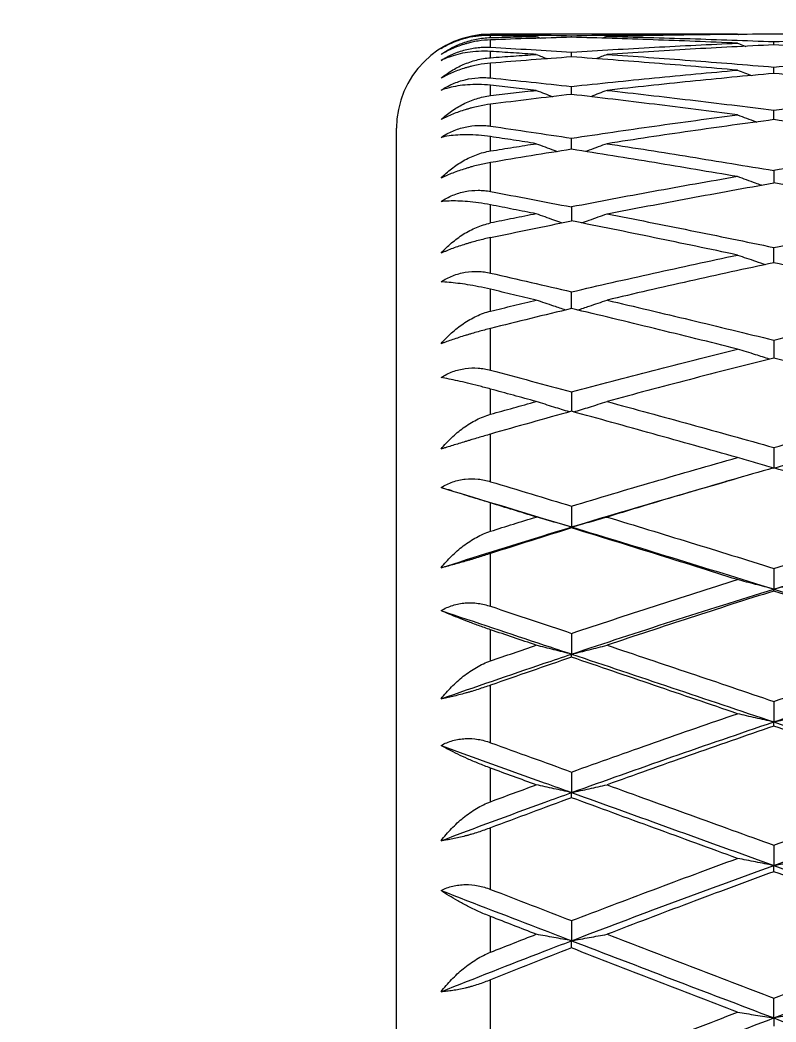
# Model space of a CAD drawing. Extents: x 6453 to 7582, y 0 to 827.
# Drawn here: x 6604.19 to 6612.21, y 669.31 to 679.95 of the extents above; entities that cross this region are included whole.
import ezdxf

# ---------------------------------------------------------------- set-up
doc = ezdxf.new("R2010")
doc.units = 0
doc.header["$LTSCALE"] = 30
doc.header["$MEASUREMENT"] = 0
doc.header["$PDMODE"] = 3
doc.header["$PDSIZE"] = -10
doc.layers.get('0').update_dxf_attribs({"linetype": 'CONTINUOUS'})
doc.layers.get('DEFPOINTS').update_dxf_attribs({"linetype": 'CONTINUOUS'})
doc.layers.add('1', color=7, linetype='CONTINUOUS')
doc.styles.add('Daelim Dimension', font='')
doc.styles.get('Daelim Dimension').set_extended_font_data('나눔고딕')
doc.dimstyles.new('DEFAULT', dxfattribs={"dimscale": 2, "dimtxt": 2, "dimasz": 2, "dimexe": 0, "dimexo": 2, "dimgap": 1, "dimtad": 1, "dimdec": 1, "dimzin": 9, "dimdsep": 46, "dimtxsty": 'Daelim Dimension', "dimcen": 0.5, "dimclrd": 252, "dimclre": 252, "dimclrt": 3, "dimadec": 1, "dimazin": 0, "dimtfac": 1, "dimtdec": 1, "dimtix": 1, "dimtmove": 0, "dimatfit": 3, "dimfxl": 1, "dimtolj": 1, "dimtzin": 1, "dimlwd": 9, "dimlwe": 9, "dimarcsym": 0})

# ---------------------------------------------------------------- blocks, each defined once
blk = doc.blocks.new('*D59')
at = {"color": 5, "lineweight": 9, "ltscale": 0.5, "transparency": 16777216}
for p, q in [((6568.318, 770.756), (6545.684, 770.756)), ((6547.684, 555.901), (6547.684, 766.756)), ((6751.186, 551.901), (6545.684, 551.901))]:
    blk.add_line(p, q, dxfattribs=at)
at = {"color": 5, "ltscale": 0.5, "transparency": 16777216}
for points in [[(6547.017, 766.756), (6548.35, 766.756), (6547.684, 770.756)], [(6547.017, 555.901), (6548.35, 555.901), (6547.684, 551.901)]]:
    blk.add_solid(points, dxfattribs=at)
at = {"layer": 'DEFPOINTS', "color": 0, "ltscale": 0.5, "transparency": 16777216}
for p in [(6547.684, 770.756), (6572.318, 770.756), (6755.186, 551.901)]:
    blk.add_point(p, dxfattribs=at)
at = {"color": 7, "ltscale": 0.5, "transparency": 16777216, "insert": (6540.24, 655.001), "char_height": 10, "attachment_point": 5, "rotation": 90, "style": 'Daelim Dimension'}
blk.add_mtext('\\A1;219', dxfattribs=at)

msp = doc.modelspace()

# ---------------------------------------------------------------- linework, layer by layer
at = {"layer": '1', "color": 7, "linetype": 'Continuous', "lineweight": 18}
for p, q in [((6611.805, 679.796), (6609.185, 679.796)), ((6608.185, 662.296), (6608.185, 678.796))]:
    msp.add_line(p, q, dxfattribs=at)
at = {"layer": '1', "color": 7, "linetype": 'Continuous', "lineweight": 13}
msp.add_line((6609.185, 679.791), (6609.185, 679.796), dxfattribs=at)
at = {"layer": '1', "color": 7, "linetype": 'Continuous', "lineweight": 18}
msp.add_arc((6609.185, 678.796), 1, 90, 180, dxfattribs=at)
for points, knots in [([(6608.658, 679.643), (6608.698, 679.668), (6608.739, 679.69), (6608.804, 679.718), (6608.826, 679.727), (6608.871, 679.743), (6608.893, 679.75), (6608.961, 679.769), (6609.006, 679.778), (6609.074, 679.786), (6609.097, 679.789), (6609.141, 679.791), (6609.163, 679.792), (6609.185, 679.791)], [0, 0, 0, 0, 0.25, 0.25, 0.375, 0.375, 0.5, 0.5, 0.75, 0.75, 0.875, 0.875, 1, 1, 1, 1]), ([(6608.658, 679.58), (6608.693, 679.605), (6608.731, 679.628), (6608.809, 679.67), (6608.851, 679.688), (6608.916, 679.712), (6608.939, 679.719), (6608.986, 679.732), (6609.009, 679.738), (6609.082, 679.752), (6609.132, 679.758), (6609.185, 679.759)], [0, 0, 0, 0, 0.25, 0.25, 0.5, 0.5, 0.625, 0.625, 0.75, 0.75, 1, 1, 1, 1]), ([(6609.185, 679.735), (6609.141, 679.733), (6609.097, 679.729), (6609.03, 679.719), (6609.007, 679.714), (6608.973, 679.707), (6608.962, 679.704), (6608.939, 679.698), (6608.927, 679.695), (6608.871, 679.678), (6608.826, 679.663), (6608.762, 679.635), (6608.741, 679.624), (6608.709, 679.608), (6608.699, 679.603), (6608.678, 679.591), (6608.668, 679.586), (6608.658, 679.58)], [0, 0, 0, 0, 0.25, 0.25, 0.375, 0.375, 0.4375, 0.4375, 0.5, 0.5, 0.75, 0.75, 0.875, 0.875, 0.9375, 0.9375, 1, 1, 1, 1]), ([(6608.658, 679.516), (6608.698, 679.542), (6608.739, 679.564), (6608.804, 679.592), (6608.826, 679.601), (6608.871, 679.617), (6608.893, 679.623), (6608.961, 679.641), (6609.006, 679.649), (6609.074, 679.656), (6609.097, 679.657), (6609.141, 679.658), (6609.163, 679.657), (6609.185, 679.656)], [0, 0, 0, 0, 0.25, 0.25, 0.375, 0.375, 0.5, 0.5, 0.75, 0.75, 0.875, 0.875, 1, 1, 1, 1]), ([(6608.658, 679.327), (6608.693, 679.356), (6608.731, 679.383), (6608.809, 679.432), (6608.851, 679.454), (6608.916, 679.482), (6608.939, 679.491), (6608.986, 679.507), (6609.009, 679.515), (6609.082, 679.533), (6609.132, 679.542), (6609.185, 679.546)], [0, 0, 0, 0, 0.25, 0.25, 0.5, 0.5, 0.625, 0.625, 0.75, 0.75, 1, 1, 1, 1]), ([(6609.185, 679.488), (6609.141, 679.484), (6609.097, 679.478), (6609.03, 679.465), (6609.007, 679.461), (6608.973, 679.452), (6608.962, 679.449), (6608.939, 679.443), (6608.927, 679.44), (6608.871, 679.423), (6608.826, 679.407), (6608.762, 679.38), (6608.741, 679.37), (6608.709, 679.354), (6608.699, 679.349), (6608.678, 679.338), (6608.668, 679.333), (6608.658, 679.327)], [0, 0, 0, 0, 0.25, 0.25, 0.375, 0.375, 0.4375, 0.4375, 0.5, 0.5, 0.75, 0.75, 0.875, 0.875, 0.9375, 0.9375, 1, 1, 1, 1]), ([(6608.658, 679.2), (6608.698, 679.226), (6608.739, 679.249), (6608.804, 679.277), (6608.826, 679.286), (6608.871, 679.301), (6608.893, 679.307), (6608.961, 679.323), (6609.006, 679.33), (6609.074, 679.335), (6609.097, 679.335), (6609.141, 679.334), (6609.163, 679.333), (6609.185, 679.331)], [0, 0, 0, 0, 0.25, 0.25, 0.375, 0.375, 0.5, 0.5, 0.75, 0.75, 0.875, 0.875, 1, 1, 1, 1]), ([(6608.658, 678.888), (6608.693, 678.921), (6608.731, 678.951), (6608.809, 679.006), (6608.851, 679.031), (6608.916, 679.065), (6608.939, 679.075), (6608.986, 679.094), (6609.009, 679.103), (6609.082, 679.126), (6609.132, 679.137), (6609.185, 679.143)], [0, 0, 0, 0, 0.25, 0.25, 0.5, 0.5, 0.625, 0.625, 0.75, 0.75, 1, 1, 1, 1]), ([(6609.185, 679.052), (6609.141, 679.046), (6609.097, 679.039), (6609.03, 679.024), (6609.007, 679.019), (6608.973, 679.01), (6608.962, 679.007), (6608.939, 679), (6608.927, 678.997), (6608.871, 678.98), (6608.826, 678.964), (6608.762, 678.937), (6608.741, 678.928), (6608.709, 678.914), (6608.699, 678.909), (6608.678, 678.898), (6608.668, 678.893), (6608.658, 678.888)], [0, 0, 0, 0, 0.25, 0.25, 0.375, 0.375, 0.4375, 0.4375, 0.5, 0.5, 0.75, 0.75, 0.875, 0.875, 0.9375, 0.9375, 1, 1, 1, 1]), ([(6611.805, 678.939), (6611.869, 678.915), (6611.937, 678.89), (6612.005, 678.865), (6612.009, 678.863)], [0, 0, 0, 0, 0.942564, 1, 1, 1, 1]), ([(6612.19, 678.888), (6612.19, 678.89), (6612.19, 678.923), (6612.19, 678.956), (6612.19, 678.988)], [0, 0, 0, 0, 0.042006, 1, 1, 1, 1]), ([(6608.658, 678.699), (6608.698, 678.726), (6608.739, 678.748), (6608.804, 678.776), (6608.826, 678.784), (6608.871, 678.799), (6608.893, 678.805), (6608.961, 678.819), (6609.006, 678.825), (6609.074, 678.827), (6609.097, 678.827), (6609.141, 678.824), (6609.163, 678.822), (6609.185, 678.819)], [0, 0, 0, 0, 0.25, 0.25, 0.375, 0.375, 0.5, 0.5, 0.75, 0.75, 0.875, 0.875, 1, 1, 1, 1]), ([(6610.044, 678.574), (6610.044, 678.58), (6610.044, 678.619), (6610.044, 678.658), (6610.044, 678.691)], [0, 0, 0, 0, 0.153689, 1, 1, 1, 1]), ([(6609.669, 678.633), (6609.731, 678.61), (6609.806, 678.582), (6609.88, 678.554), (6609.892, 678.549)], [0, 0, 0, 0, 0.838729, 1, 1, 1, 1]), ([(6610.42, 678.633), (6610.358, 678.61), (6610.283, 678.582), (6610.208, 678.554), (6610.196, 678.549)], [0, 0, 0, 0, 0.83928, 1, 1, 1, 1]), ([(6608.658, 678.267), (6608.693, 678.303), (6608.731, 678.336), (6608.809, 678.397), (6608.851, 678.426), (6608.916, 678.463), (6608.939, 678.475), (6608.986, 678.497), (6609.009, 678.507), (6609.082, 678.534), (6609.132, 678.547), (6609.185, 678.556)], [0, 0, 0, 0, 0.25, 0.25, 0.5, 0.5, 0.625, 0.625, 0.75, 0.75, 1, 1, 1, 1]), ([(6609.185, 678.432), (6609.141, 678.425), (6609.097, 678.416), (6609.03, 678.4), (6609.007, 678.394), (6608.973, 678.385), (6608.962, 678.381), (6608.939, 678.375), (6608.927, 678.371), (6608.871, 678.354), (6608.826, 678.338), (6608.762, 678.313), (6608.741, 678.304), (6608.709, 678.291), (6608.699, 678.286), (6608.678, 678.277), (6608.668, 678.272), (6608.658, 678.267)], [0, 0, 0, 0, 0.25, 0.25, 0.375, 0.375, 0.4375, 0.4375, 0.5, 0.5, 0.75, 0.75, 0.875, 0.875, 0.9375, 0.9375, 1, 1, 1, 1]), ([(6612.058, 678.192), (6612.038, 678.199), (6611.953, 678.229), (6611.869, 678.26), (6611.805, 678.283)], [0, 0, 0, 0, 0.240501, 1, 1, 1, 1]), ([(6612.19, 678.348), (6612.19, 678.314), (6612.19, 678.27), (6612.19, 678.226), (6612.19, 678.216)], [0, 0, 0, 0, 0.766484, 1, 1, 1, 1]), ([(6608.658, 678.019), (6608.698, 678.045), (6608.739, 678.067), (6608.804, 678.094), (6608.826, 678.102), (6608.871, 678.116), (6608.893, 678.121), (6608.961, 678.134), (6609.006, 678.138), (6609.074, 678.138), (6609.097, 678.137), (6609.141, 678.133), (6609.163, 678.129), (6609.185, 678.125)], [0, 0, 0, 0, 0.25, 0.25, 0.375, 0.375, 0.5, 0.5, 0.75, 0.75, 0.875, 0.875, 1, 1, 1, 1]), ([(6610.044, 677.961), (6610.044, 677.927), (6610.044, 677.878), (6610.044, 677.828), (6610.044, 677.813)], [0, 0, 0, 0, 0.699012, 1, 1, 1, 1]), ([(6609.938, 677.792), (6609.911, 677.802), (6609.821, 677.834), (6609.731, 677.866), (6609.669, 677.888)], [0, 0, 0, 0, 0.304484, 1, 1, 1, 1]), ([(6610.15, 677.792), (6610.177, 677.802), (6610.267, 677.834), (6610.358, 677.866), (6610.42, 677.888)], [0, 0, 0, 0, 0.303681, 1, 1, 1, 1]), ([(6608.658, 677.471), (6608.693, 677.51), (6608.731, 677.546), (6608.809, 677.612), (6608.851, 677.643), (6608.916, 677.685), (6608.939, 677.698), (6608.986, 677.722), (6609.009, 677.733), (6609.082, 677.764), (6609.132, 677.78), (6609.185, 677.791)], [0, 0, 0, 0, 0.25, 0.25, 0.5, 0.5, 0.625, 0.625, 0.75, 0.75, 1, 1, 1, 1]), ([(6609.185, 677.636), (6609.141, 677.627), (6609.097, 677.616), (6609.03, 677.599), (6609.007, 677.593), (6608.973, 677.583), (6608.962, 677.58), (6608.939, 677.573), (6608.927, 677.569), (6608.871, 677.552), (6608.826, 677.537), (6608.762, 677.513), (6608.741, 677.505), (6608.709, 677.492), (6608.699, 677.488), (6608.678, 677.48), (6608.668, 677.476), (6608.658, 677.471)], [0, 0, 0, 0, 0.25, 0.25, 0.375, 0.375, 0.4375, 0.4375, 0.5, 0.5, 0.75, 0.75, 0.875, 0.875, 0.9375, 0.9375, 1, 1, 1, 1]), ([(6612.19, 677.369), (6612.19, 677.388), (6612.19, 677.442), (6612.19, 677.496), (6612.19, 677.531)], [0, 0, 0, 0, 0.351424, 1, 1, 1, 1]), ([(6611.805, 677.451), (6611.869, 677.429), (6611.968, 677.395), (6612.068, 677.362), (6612.103, 677.35)], [0, 0, 0, 0, 0.644862, 1, 1, 1, 1]), ([(6608.658, 677.166), (6608.698, 677.192), (6608.739, 677.214), (6608.804, 677.239), (6608.826, 677.247), (6608.871, 677.259), (6608.893, 677.264), (6608.961, 677.275), (6609.006, 677.278), (6609.074, 677.276), (6609.097, 677.274), (6609.141, 677.268), (6609.163, 677.264), (6609.185, 677.259)], [0, 0, 0, 0, 0.25, 0.25, 0.375, 0.375, 0.5, 0.5, 0.75, 0.75, 0.875, 0.875, 1, 1, 1, 1]), ([(6609.981, 676.867), (6609.939, 676.881), (6609.835, 676.916), (6609.731, 676.951), (6609.669, 676.972)], [0, 0, 0, 0, 0.399107, 1, 1, 1, 1]), ([(6610.044, 676.883), (6610.044, 676.906), (6610.044, 676.966), (6610.044, 677.025), (6610.044, 677.06)], [0, 0, 0, 0, 0.397433, 1, 1, 1, 1]), ([(6610.108, 676.868), (6610.149, 676.881), (6610.253, 676.916), (6610.358, 676.951), (6610.42, 676.972)], [0, 0, 0, 0, 0.398542, 1, 1, 1, 1]), ([(6608.658, 676.509), (6608.693, 676.55), (6608.731, 676.588), (6608.809, 676.659), (6608.851, 676.692), (6608.916, 676.737), (6608.939, 676.752), (6608.986, 676.778), (6609.009, 676.791), (6609.082, 676.825), (6609.132, 676.843), (6609.185, 676.856)], [0, 0, 0, 0, 0.25, 0.25, 0.5, 0.5, 0.625, 0.625, 0.75, 0.75, 1, 1, 1, 1]), ([(6609.185, 676.672), (6609.141, 676.661), (6609.097, 676.649), (6609.03, 676.63), (6609.007, 676.624), (6608.973, 676.614), (6608.962, 676.61), (6608.939, 676.604), (6608.927, 676.6), (6608.871, 676.583), (6608.826, 676.568), (6608.762, 676.546), (6608.741, 676.539), (6608.709, 676.528), (6608.699, 676.524), (6608.678, 676.517), (6608.668, 676.513), (6608.658, 676.509)], [0, 0, 0, 0, 0.25, 0.25, 0.375, 0.375, 0.4375, 0.4375, 0.5, 0.5, 0.75, 0.75, 0.875, 0.875, 0.9375, 0.9375, 1, 1, 1, 1]), ([(6612.19, 676.548), (6612.19, 676.512), (6612.19, 676.448), (6612.19, 676.385), (6612.19, 676.357)], [0, 0, 0, 0, 0.566753, 1, 1, 1, 1]), ([(6612.146, 676.346), (6612.096, 676.361), (6611.982, 676.397), (6611.869, 676.433), (6611.805, 676.453)], [0, 0, 0, 0, 0.434559, 1, 1, 1, 1]), ([(6608.658, 676.15), (6608.698, 676.176), (6608.739, 676.197), (6608.804, 676.221), (6608.826, 676.228), (6608.871, 676.239), (6608.893, 676.243), (6608.961, 676.253), (6609.006, 676.254), (6609.074, 676.249), (6609.097, 676.246), (6609.141, 676.239), (6609.163, 676.234), (6609.185, 676.228)], [0, 0, 0, 0, 0.25, 0.25, 0.375, 0.375, 0.5, 0.5, 0.75, 0.75, 0.875, 0.875, 1, 1, 1, 1]), ([(6610.044, 675.998), (6610.044, 675.961), (6610.044, 675.893), (6610.044, 675.824), (6610.044, 675.792)], [0, 0, 0, 0, 0.532764, 1, 1, 1, 1]), ([(6610.021, 675.786), (6609.966, 675.803), (6609.848, 675.839), (6609.731, 675.876), (6609.669, 675.896)], [0, 0, 0, 0, 0.467705, 1, 1, 1, 1]), ([(6610.067, 675.786), (6610.122, 675.803), (6610.24, 675.839), (6610.358, 675.876), (6610.42, 675.896)], [0, 0, 0, 0, 0.467466, 1, 1, 1, 1]), ([(6608.658, 675.391), (6608.693, 675.434), (6608.731, 675.474), (6608.809, 675.549), (6608.851, 675.584), (6608.916, 675.632), (6608.939, 675.647), (6608.986, 675.676), (6609.009, 675.689), (6609.082, 675.726), (6609.132, 675.746), (6609.185, 675.761)], [0, 0, 0, 0, 0.25, 0.25, 0.5, 0.5, 0.625, 0.625, 0.75, 0.75, 1, 1, 1, 1]), ([(6609.185, 675.55), (6609.141, 675.537), (6609.097, 675.525), (6609.03, 675.505), (6609.007, 675.498), (6608.973, 675.488), (6608.962, 675.484), (6608.939, 675.477), (6608.927, 675.474), (6608.871, 675.457), (6608.826, 675.443), (6608.762, 675.423), (6608.741, 675.417), (6608.709, 675.407), (6608.699, 675.404), (6608.678, 675.398), (6608.668, 675.394), (6608.658, 675.391)], [0, 0, 0, 0, 0.25, 0.25, 0.375, 0.375, 0.4375, 0.4375, 0.5, 0.5, 0.75, 0.75, 0.875, 0.875, 0.9375, 0.9375, 1, 1, 1, 1]), ([(6608.658, 674.983), (6608.698, 675.007), (6608.739, 675.027), (6608.804, 675.05), (6608.826, 675.056), (6608.871, 675.066), (6608.893, 675.07), (6608.961, 675.077), (6609.006, 675.077), (6609.074, 675.07), (6609.097, 675.066), (6609.141, 675.057), (6609.163, 675.052), (6609.185, 675.045)], [0, 0, 0, 0, 0.25, 0.25, 0.375, 0.375, 0.5, 0.5, 0.75, 0.75, 0.875, 0.875, 1, 1, 1, 1]), ([(6608.658, 674.983), (6609.02, 674.874), (6609.481, 674.735), (6609.947, 674.593), (6610.044, 674.564)], [0, 0, 0, 0, 0.79323, 1, 1, 1, 1]), ([(6608.658, 674.13), (6609.02, 674.247), (6609.481, 674.392), (6609.947, 674.534), (6610.044, 674.564)], [0, 0, 0, 0, 0.79323, 1, 1, 1, 1]), ([(6608.658, 674.13), (6608.693, 674.174), (6608.731, 674.215), (6608.809, 674.293), (6608.851, 674.33), (6608.916, 674.38), (6608.939, 674.396), (6608.986, 674.427), (6609.009, 674.441), (6609.082, 674.48), (6609.132, 674.502), (6609.185, 674.519)], [0, 0, 0, 0, 0.25, 0.25, 0.5, 0.5, 0.625, 0.625, 0.75, 0.75, 1, 1, 1, 1]), ([(6609.185, 674.283), (6609.141, 674.269), (6609.097, 674.255), (6609.03, 674.234), (6609.007, 674.227), (6608.973, 674.217), (6608.962, 674.214), (6608.939, 674.207), (6608.927, 674.204), (6608.871, 674.187), (6608.826, 674.174), (6608.762, 674.157), (6608.741, 674.151), (6608.709, 674.143), (6608.699, 674.14), (6608.678, 674.135), (6608.668, 674.132), (6608.658, 674.13)], [0, 0, 0, 0, 0.25, 0.25, 0.375, 0.375, 0.4375, 0.4375, 0.5, 0.5, 0.75, 0.75, 0.875, 0.875, 0.9375, 0.9375, 1, 1, 1, 1]), ([(6608.658, 673.676), (6608.698, 673.7), (6608.739, 673.718), (6608.804, 673.739), (6608.826, 673.744), (6608.871, 673.753), (6608.893, 673.756), (6608.961, 673.761), (6609.006, 673.76), (6609.074, 673.75), (6609.097, 673.746), (6609.141, 673.736), (6609.163, 673.729), (6609.185, 673.722)], [0, 0, 0, 0, 0.25, 0.25, 0.375, 0.375, 0.5, 0.5, 0.75, 0.75, 0.875, 0.875, 1, 1, 1, 1]), ([(6608.658, 673.676), (6609.02, 673.556), (6609.481, 673.402), (6609.947, 673.247), (6610.044, 673.214)], [0, 0, 0, 0, 0.79323, 1, 1, 1, 1]), ([(6608.658, 672.739), (6609.02, 672.866), (6609.481, 673.025), (6609.947, 673.182), (6610.044, 673.214)], [0, 0, 0, 0, 0.79323, 1, 1, 1, 1]), ([(6608.658, 672.739), (6608.693, 672.784), (6608.731, 672.826), (6608.809, 672.906), (6608.851, 672.944), (6608.916, 672.996), (6608.939, 673.013), (6608.986, 673.045), (6609.009, 673.06), (6609.082, 673.101), (6609.132, 673.125), (6609.185, 673.143)], [0, 0, 0, 0, 0.25, 0.25, 0.5, 0.5, 0.625, 0.625, 0.75, 0.75, 1, 1, 1, 1]), ([(6609.185, 672.885), (6609.141, 672.869), (6609.097, 672.855), (6609.03, 672.833), (6609.007, 672.826), (6608.973, 672.816), (6608.962, 672.813), (6608.939, 672.806), (6608.927, 672.803), (6608.871, 672.787), (6608.826, 672.775), (6608.762, 672.76), (6608.741, 672.755), (6608.709, 672.749), (6608.699, 672.747), (6608.678, 672.743), (6608.668, 672.741), (6608.658, 672.739)], [0, 0, 0, 0, 0.25, 0.25, 0.375, 0.375, 0.4375, 0.4375, 0.5, 0.5, 0.75, 0.75, 0.875, 0.875, 0.9375, 0.9375, 1, 1, 1, 1]), ([(6608.658, 672.245), (6608.698, 672.267), (6608.739, 672.284), (6608.804, 672.302), (6608.826, 672.307), (6608.871, 672.314), (6608.893, 672.317), (6608.961, 672.32), (6609.006, 672.317), (6609.074, 672.306), (6609.097, 672.301), (6609.141, 672.289), (6609.163, 672.282), (6609.185, 672.274)], [0, 0, 0, 0, 0.25, 0.25, 0.375, 0.375, 0.5, 0.5, 0.75, 0.75, 0.875, 0.875, 1, 1, 1, 1]), ([(6608.658, 672.245), (6609.02, 672.114), (6609.481, 671.948), (6609.947, 671.78), (6610.044, 671.745)], [0, 0, 0, 0, 0.79323, 1, 1, 1, 1]), ([(6608.658, 671.233), (6609.02, 671.37), (6609.481, 671.541), (6609.947, 671.71), (6610.044, 671.745)], [0, 0, 0, 0, 0.79323, 1, 1, 1, 1]), ([(6608.658, 671.233), (6608.693, 671.279), (6608.731, 671.322), (6608.809, 671.403), (6608.851, 671.442), (6608.916, 671.495), (6608.939, 671.512), (6608.986, 671.545), (6609.009, 671.561), (6609.082, 671.604), (6609.132, 671.628), (6609.185, 671.648)], [0, 0, 0, 0, 0.25, 0.25, 0.5, 0.5, 0.625, 0.625, 0.75, 0.75, 1, 1, 1, 1]), ([(6609.185, 671.37), (6609.141, 671.354), (6609.097, 671.338), (6609.03, 671.317), (6609.007, 671.31), (6608.973, 671.3), (6608.962, 671.296), (6608.939, 671.29), (6608.927, 671.287), (6608.871, 671.272), (6608.826, 671.262), (6608.762, 671.249), (6608.741, 671.245), (6608.709, 671.24), (6608.699, 671.239), (6608.678, 671.236), (6608.668, 671.235), (6608.658, 671.233)], [0, 0, 0, 0, 0.25, 0.25, 0.375, 0.375, 0.4375, 0.4375, 0.5, 0.5, 0.75, 0.75, 0.875, 0.875, 0.9375, 0.9375, 1, 1, 1, 1]), ([(6608.658, 670.705), (6608.698, 670.725), (6608.739, 670.741), (6608.804, 670.756), (6608.826, 670.76), (6608.871, 670.766), (6608.893, 670.768), (6608.961, 670.768), (6609.006, 670.764), (6609.074, 670.751), (6609.097, 670.746), (6609.141, 670.733), (6609.163, 670.725), (6609.185, 670.717)], [0, 0, 0, 0, 0.25, 0.25, 0.375, 0.375, 0.5, 0.5, 0.75, 0.75, 0.875, 0.875, 1, 1, 1, 1]), ([(6608.658, 670.705), (6609.02, 670.565), (6609.481, 670.388), (6609.947, 670.209), (6610.044, 670.172)], [0, 0, 0, 0, 0.79323, 1, 1, 1, 1]), ([(6608.658, 669.63), (6609.02, 669.775), (6609.481, 669.956), (6609.947, 670.135), (6610.044, 670.172)], [0, 0, 0, 0, 0.79323, 1, 1, 1, 1]), ([(6608.658, 669.63), (6608.693, 669.675), (6608.731, 669.718), (6608.809, 669.8), (6608.851, 669.839), (6608.916, 669.893), (6608.939, 669.911), (6608.986, 669.944), (6609.009, 669.96), (6609.082, 670.004), (6609.132, 670.03), (6609.185, 670.051)], [0, 0, 0, 0, 0.25, 0.25, 0.5, 0.5, 0.625, 0.625, 0.75, 0.75, 1, 1, 1, 1]), ([(6609.185, 669.757), (6609.141, 669.739), (6609.097, 669.723), (6609.03, 669.701), (6609.007, 669.694), (6608.973, 669.684), (6608.962, 669.681), (6608.939, 669.675), (6608.927, 669.672), (6608.871, 669.658), (6608.826, 669.65), (6608.762, 669.64), (6608.741, 669.637), (6608.709, 669.634), (6608.699, 669.633), (6608.678, 669.631), (6608.668, 669.631), (6608.658, 669.63)], [0, 0, 0, 0, 0.25, 0.25, 0.375, 0.375, 0.4375, 0.4375, 0.5, 0.5, 0.75, 0.75, 0.875, 0.875, 0.9375, 0.9375, 1, 1, 1, 1])]:
    msp.add_open_spline(points, degree=3, knots=knots, dxfattribs=at)
for points, degree in [([(6609.185, 679.781), (6609.14, 679.782), (6609.055, 679.778), (6608.939, 679.758), (6608.834, 679.727), (6608.742, 679.689), (6608.685, 679.659), (6608.658, 679.643)], 3), ([(6609.185, 679.791), (6609.328, 679.79), (6609.614, 679.787), (6609.9, 679.782), (6610.044, 679.779)], 3), ([(6609.669, 679.772), (6609.588, 679.773), (6609.425, 679.777), (6609.265, 679.78), (6609.185, 679.781)], 3), ([(6609.185, 679.759), (6609.265, 679.761), (6609.426, 679.766), (6609.588, 679.77), (6609.669, 679.772)], 3), ([(6610.044, 679.762), (6609.898, 679.758), (6609.609, 679.75), (6609.326, 679.74), (6609.185, 679.735)], 3), ([(6609.669, 679.772), (6609.685, 679.765), (6609.701, 679.759), (6609.716, 679.753)], 3), ([(6610.044, 679.779), (6610.331, 679.785), (6610.911, 679.793), (6611.505, 679.796), (6611.805, 679.796)], 3), ([(6610.044, 679.762), (6610.044, 679.768), (6610.044, 679.774), (6610.044, 679.779)], 3), ([(6611.805, 679.7), (6611.502, 679.713), (6610.905, 679.737), (6610.328, 679.755), (6610.044, 679.762)], 3), ([(6610.42, 679.772), (6610.404, 679.765), (6610.388, 679.759), (6610.372, 679.752)], 3), ([(6612.19, 679.795), (6611.886, 679.794), (6611.286, 679.788), (6610.706, 679.778), (6610.42, 679.772)], 3), ([(6610.42, 679.772), (6610.714, 679.765), (6611.303, 679.749), (6611.894, 679.728), (6612.19, 679.716)], 3), ([(6611.805, 679.796), (6611.809, 679.794), (6611.812, 679.793), (6611.816, 679.791)], 3), ([(6614.008, 679.772), (6613.695, 679.778), (6613.079, 679.789), (6612.483, 679.794), (6612.19, 679.795)], 3), ([(6612.19, 679.716), (6612.492, 679.728), (6613.097, 679.749), (6613.704, 679.765), (6614.008, 679.772)], 3), ([(6609.185, 679.656), (6609.328, 679.648), (6609.614, 679.632), (6609.9, 679.614), (6610.044, 679.605)], 3), ([(6610.044, 679.605), (6610.336, 679.623), (6610.922, 679.658), (6611.51, 679.687), (6611.805, 679.7)], 3), ([(6612.19, 679.682), (6611.894, 679.668), (6611.302, 679.637), (6610.714, 679.6), (6610.42, 679.58)], 3), ([(6611.805, 679.7), (6611.834, 679.688), (6611.863, 679.677), (6611.892, 679.666)], 3), ([(6612.19, 679.682), (6612.19, 679.693), (6612.19, 679.705), (6612.19, 679.716)], 3), ([(6614.008, 679.58), (6613.695, 679.6), (6613.079, 679.637), (6612.483, 679.668), (6612.19, 679.682)], 3), ([(6609.185, 679.612), (6609.14, 679.615), (6609.055, 679.615), (6608.939, 679.603), (6608.834, 679.582), (6608.742, 679.553), (6608.685, 679.529), (6608.658, 679.516)], 3), ([(6609.669, 679.58), (6609.589, 679.586), (6609.427, 679.596), (6609.266, 679.607), (6609.185, 679.612)], 3), ([(6609.185, 679.546), (6609.265, 679.552), (6609.427, 679.563), (6609.589, 679.575), (6609.669, 679.58)], 3), ([(6610.044, 679.554), (6609.9, 679.543), (6609.614, 679.522), (6609.328, 679.499), (6609.185, 679.488)], 3), ([(6609.669, 679.58), (6609.708, 679.565), (6609.746, 679.55), (6609.784, 679.534)], 3), ([(6610.044, 679.554), (6610.044, 679.571), (6610.044, 679.588), (6610.044, 679.605)], 3), ([(6611.805, 679.413), (6611.511, 679.439), (6610.923, 679.488), (6610.337, 679.533), (6610.044, 679.554)], 3), ([(6610.42, 679.58), (6610.382, 679.565), (6610.343, 679.549), (6610.304, 679.534)], 3), ([(6610.42, 679.58), (6610.714, 679.56), (6611.303, 679.518), (6611.894, 679.471), (6612.19, 679.446)], 3), ([(6612.19, 679.446), (6612.492, 679.471), (6613.097, 679.519), (6613.704, 679.561), (6614.008, 679.58)], 3), ([(6612.19, 679.379), (6612.19, 679.401), (6612.19, 679.424), (6612.19, 679.446)], 3), ([(6609.185, 679.331), (6609.328, 679.316), (6609.614, 679.287), (6609.9, 679.256), (6610.044, 679.241)], 3), ([(6610.044, 679.241), (6610.336, 679.272), (6610.922, 679.333), (6611.51, 679.387), (6611.805, 679.413)], 3), ([(6612.19, 679.379), (6611.894, 679.352), (6611.302, 679.295), (6610.714, 679.232), (6610.42, 679.199)], 3), ([(6611.805, 679.413), (6611.855, 679.394), (6611.905, 679.375), (6611.955, 679.356)], 3), ([(6614.008, 679.199), (6613.705, 679.231), (6613.098, 679.294), (6612.493, 679.351), (6612.19, 679.379)], 3), ([(6609.185, 679.253), (6609.14, 679.258), (6609.055, 679.263), (6608.939, 679.259), (6608.834, 679.247), (6608.742, 679.227), (6608.685, 679.21), (6608.658, 679.2)], 3), ([(6609.669, 679.199), (6609.589, 679.208), (6609.427, 679.226), (6609.265, 679.244), (6609.185, 679.253)], 3), ([(6610.044, 679.156), (6610.044, 679.184), (6610.044, 679.213), (6610.044, 679.241)], 3), ([(6609.185, 679.143), (6609.265, 679.153), (6609.427, 679.172), (6609.589, 679.19), (6609.669, 679.199)], 3), ([(6610.044, 679.156), (6609.9, 679.14), (6609.614, 679.105), (6609.328, 679.07), (6609.185, 679.052)], 3), ([(6609.669, 679.199), (6609.727, 679.177), (6609.784, 679.154), (6609.841, 679.132)], 3), ([(6611.805, 678.939), (6611.51, 678.977), (6610.922, 679.052), (6610.336, 679.122), (6610.044, 679.156)], 3), ([(6610.42, 679.199), (6610.362, 679.177), (6610.305, 679.154), (6610.247, 679.132)], 3), ([(6610.42, 679.199), (6610.714, 679.166), (6611.303, 679.098), (6611.894, 679.026), (6612.19, 678.988)], 3), ([(6612.19, 678.988), (6612.493, 679.026), (6613.098, 679.1), (6613.704, 679.167), (6614.008, 679.199)], 3), ([(6610.044, 678.691), (6610.336, 678.735), (6610.922, 678.821), (6611.511, 678.901), (6611.805, 678.939)], 3), ([(6612.19, 678.888), (6611.895, 678.849), (6611.305, 678.767), (6610.715, 678.679), (6610.42, 678.633)], 3), ([(6614.008, 678.633), (6613.704, 678.678), (6613.098, 678.765), (6612.493, 678.848), (6612.19, 678.888)], 3), ([(6609.185, 678.819), (6609.328, 678.798), (6609.614, 678.756), (6609.9, 678.713), (6610.044, 678.691)], 3), ([(6609.185, 678.708), (6609.14, 678.715), (6609.055, 678.724), (6608.939, 678.729), (6608.834, 678.726), (6608.742, 678.716), (6608.685, 678.705), (6608.658, 678.699)], 3), ([(6609.669, 678.633), (6609.589, 678.646), (6609.427, 678.671), (6609.265, 678.696), (6609.185, 678.708)], 3), ([(6609.185, 678.556), (6609.266, 678.569), (6609.427, 678.595), (6609.589, 678.621), (6609.669, 678.633)], 3), ([(6610.044, 678.574), (6609.901, 678.551), (6609.614, 678.505), (6609.328, 678.457), (6609.185, 678.432)], 3), ([(6611.805, 678.283), (6611.51, 678.333), (6610.922, 678.433), (6610.336, 678.528), (6610.044, 678.574)], 3), ([(6610.42, 678.633), (6610.714, 678.588), (6611.302, 678.495), (6611.894, 678.397), (6612.19, 678.348)], 3), ([(6614.008, 678.633), (6613.698, 678.588), (6613.085, 678.494), (6612.486, 678.397), (6612.19, 678.348)], 3), ([(6611.805, 678.283), (6611.504, 678.231), (6610.909, 678.125), (6610.33, 678.017), (6610.044, 677.961)], 3), ([(6610.42, 677.888), (6610.707, 677.944), (6611.29, 678.055), (6611.888, 678.163), (6612.19, 678.216)], 3), ([(6614.008, 677.888), (6613.704, 677.945), (6613.096, 678.056), (6612.492, 678.163), (6612.19, 678.216)], 3), ([(6609.185, 678.125), (6609.328, 678.098), (6609.614, 678.044), (6609.9, 677.989), (6610.044, 677.961)], 3), ([(6609.185, 677.983), (6609.14, 677.992), (6609.055, 678.006), (6608.939, 678.019), (6608.834, 678.025), (6608.742, 678.025), (6608.685, 678.021), (6608.658, 678.019)], 3), ([(6609.669, 677.888), (6609.589, 677.904), (6609.427, 677.936), (6609.265, 677.968), (6609.185, 677.983)], 3), ([(6609.669, 677.888), (6609.588, 677.872), (6609.426, 677.84), (6609.265, 677.807), (6609.185, 677.791)], 3), ([(6610.42, 677.888), (6610.714, 677.831), (6611.303, 677.714), (6611.894, 677.593), (6612.19, 677.531)], 3), ([(6612.19, 677.531), (6612.485, 677.592), (6613.083, 677.713), (6613.697, 677.83), (6614.008, 677.888)], 3), ([(6609.185, 677.636), (6609.326, 677.666), (6609.61, 677.726), (6609.899, 677.784), (6610.044, 677.813)], 3), ([(6611.805, 677.451), (6611.51, 677.513), (6610.922, 677.636), (6610.336, 677.755), (6610.044, 677.813)], 3), ([(6610.044, 677.06), (6610.329, 677.127), (6610.908, 677.258), (6611.503, 677.387), (6611.805, 677.451)], 3), ([(6612.19, 677.369), (6611.887, 677.304), (6611.288, 677.173), (6610.707, 677.04), (6610.42, 676.972)], 3), ([(6614.008, 676.972), (6613.705, 677.04), (6613.099, 677.174), (6612.493, 677.305), (6612.19, 677.369)], 3), ([(6609.185, 677.259), (6609.328, 677.226), (6609.614, 677.16), (6609.901, 677.094), (6610.044, 677.06)], 3), ([(6609.185, 677.087), (6609.14, 677.097), (6609.055, 677.116), (6608.939, 677.137), (6608.834, 677.151), (6608.742, 677.161), (6608.685, 677.165), (6608.658, 677.166)], 3), ([(6609.669, 676.972), (6609.589, 676.991), (6609.427, 677.03), (6609.265, 677.068), (6609.185, 677.087)], 3), ([(6609.185, 676.856), (6609.265, 676.875), (6609.426, 676.914), (6609.588, 676.953), (6609.669, 676.972)], 3), ([(6610.42, 676.972), (6610.714, 676.903), (6611.303, 676.763), (6611.894, 676.62), (6612.19, 676.548)], 3), ([(6612.19, 676.548), (6612.485, 676.62), (6613.083, 676.762), (6613.697, 676.903), (6614.008, 676.972)], 3), ([(6610.044, 676.883), (6609.899, 676.848), (6609.61, 676.778), (6609.326, 676.707), (6609.185, 676.672)], 3), ([(6611.805, 676.453), (6611.511, 676.526), (6610.922, 676.671), (6610.336, 676.813), (6610.044, 676.883)], 3), ([(6610.044, 675.998), (6610.328, 676.074), (6610.905, 676.227), (6611.502, 676.378), (6611.805, 676.453)], 3), ([(6612.19, 676.357), (6611.886, 676.281), (6611.286, 676.128), (6610.706, 675.973), (6610.42, 675.896)], 3), ([(6614.008, 675.896), (6613.705, 675.974), (6613.099, 676.129), (6612.493, 676.282), (6612.19, 676.357)], 3), ([(6609.185, 676.228), (6609.328, 676.19), (6609.614, 676.114), (6609.9, 676.036), (6610.044, 675.998)], 3), ([(6609.185, 676.028), (6609.14, 676.04), (6609.055, 676.063), (6608.939, 676.092), (6608.834, 676.115), (6608.742, 676.135), (6608.685, 676.146), (6608.658, 676.15)], 3), ([(6609.669, 675.896), (6609.588, 675.918), (6609.425, 675.962), (6609.265, 676.006), (6609.185, 676.028)], 3), ([(6609.185, 675.761), (6609.265, 675.783), (6609.425, 675.828), (6609.588, 675.873), (6609.669, 675.896)], 3), ([(6610.42, 675.896), (6610.714, 675.816), (6611.303, 675.655), (6611.894, 675.491), (6612.19, 675.408)], 3), ([(6612.19, 675.408), (6612.487, 675.491), (6613.087, 675.655), (6613.699, 675.816), (6614.008, 675.896)], 3), ([(6610.044, 675.792), (6609.898, 675.752), (6609.609, 675.671), (6609.325, 675.591), (6609.185, 675.55)], 3), ([(6611.805, 675.301), (6611.502, 675.386), (6610.904, 675.554), (6610.327, 675.714), (6610.044, 675.792)], 3), ([(6612.19, 675.408), (6612.19, 675.372), (6612.19, 675.299), (6612.19, 675.226), (6612.19, 675.189)], 3), ([(6610.044, 674.785), (6610.331, 674.872), (6610.911, 675.045), (6611.505, 675.216), (6611.805, 675.301)], 3), ([(6612.19, 675.189), (6612.126, 675.208), (6611.997, 675.245), (6611.869, 675.282), (6611.805, 675.301)], 3), ([(6612.19, 675.189), (6612.255, 675.208), (6612.384, 675.245), (6612.513, 675.282), (6612.577, 675.301)], 3), ([(6612.19, 675.191), (6611.889, 675.106), (6611.293, 674.933), (6610.709, 674.758), (6610.42, 674.67)], 3), ([(6614.008, 674.67), (6613.695, 674.761), (6613.079, 674.938), (6612.483, 675.108), (6612.19, 675.191)], 3), ([(6611.772, 675.071), (6611.682, 675.046)], 1), ([(6609.185, 674.819), (6609.14, 674.833), (6609.055, 674.859), (6608.939, 674.895), (6608.834, 674.928), (6608.742, 674.957), (6608.685, 674.975), (6608.658, 674.983)], 3), ([(6609.185, 675.045), (6609.328, 675.002), (6609.614, 674.915), (6609.9, 674.828), (6610.044, 674.785)], 3), ([(6610.044, 674.564), (6610.583, 674.728), (6611.13, 674.889), (6611.683, 675.046)], 3), ([(6609.669, 674.67), (6609.589, 674.695), (6609.427, 674.745), (6609.266, 674.794), (6609.185, 674.819)], 3), ([(6610.044, 674.785), (6610.044, 674.748), (6610.044, 674.674), (6610.044, 674.601), (6610.044, 674.564)], 3), ([(6609.185, 674.519), (6609.265, 674.544), (6609.426, 674.595), (6609.588, 674.645), (6609.669, 674.67)], 3), ([(6610.044, 674.564), (6609.981, 674.581), (6609.856, 674.617), (6609.731, 674.652), (6609.669, 674.67)], 3), ([(6610.044, 674.564), (6610.107, 674.581), (6610.232, 674.617), (6610.358, 674.652), (6610.42, 674.67)], 3), ([(6610.42, 674.67), (6610.714, 674.58), (6611.303, 674.4), (6611.894, 674.217), (6612.19, 674.125)], 3), ([(6612.19, 674.125), (6612.492, 674.219), (6613.097, 674.403), (6613.704, 674.582), (6614.008, 674.67)], 3), ([(6610.044, 674.554), (6609.899, 674.509), (6609.611, 674.419), (6609.326, 674.328), (6609.185, 674.283)], 3), ([(6610.044, 674.564), (6610.748, 674.35), (6611.464, 674.13), (6612.19, 673.905)], 3), ([(6610.044, 674.554), (6610.044, 674.556), (6610.044, 674.559), (6610.044, 674.562), (6610.044, 674.564)], 3), ([(6611.805, 674.005), (6611.511, 674.098), (6610.923, 674.282), (6610.337, 674.464), (6610.044, 674.554)], 3), ([(6612.19, 673.905), (6612.917, 674.13), (6613.655, 674.35), (6614.403, 674.564)], 3), ([(6612.19, 674.125), (6612.19, 674.089), (6612.19, 674.015), (6612.19, 673.942), (6612.19, 673.905)], 3), ([(6610.044, 673.435), (6610.336, 673.532), (6610.922, 673.725), (6611.51, 673.913), (6611.805, 674.005)], 3), ([(6612.19, 673.905), (6612.126, 673.922), (6611.997, 673.955), (6611.869, 673.988), (6611.805, 674.005)], 3), ([(6612.19, 673.905), (6612.255, 673.922), (6612.384, 673.955), (6612.513, 673.988), (6612.577, 674.005)], 3), ([(6610.044, 673.214), (6610.748, 673.45), (6611.464, 673.68), (6612.19, 673.905)], 3), ([(6612.19, 673.905), (6612.917, 673.68), (6613.655, 673.45), (6614.403, 673.214)], 3), ([(6612.19, 673.884), (6612.19, 673.888), (6612.19, 673.895), (6612.19, 673.902), (6612.19, 673.905)], 3), ([(6612.19, 673.884), (6611.894, 673.791), (6611.302, 673.601), (6610.714, 673.407), (6610.42, 673.309)], 3), ([(6614.008, 673.309), (6613.705, 673.405), (6613.098, 673.598), (6612.493, 673.789), (6612.19, 673.884)], 3), ([(6609.185, 673.473), (6609.14, 673.488), (6609.055, 673.518), (6608.939, 673.561), (6608.834, 673.602), (6608.742, 673.64), (6608.685, 673.665), (6608.658, 673.676)], 3), ([(6609.185, 673.722), (6609.328, 673.674), (6609.614, 673.579), (6609.9, 673.483), (6610.044, 673.435)], 3), ([(6609.669, 673.309), (6609.589, 673.336), (6609.427, 673.391), (6609.265, 673.445), (6609.185, 673.473)], 3), ([(6610.044, 673.435), (6610.044, 673.398), (6610.044, 673.324), (6610.044, 673.251), (6610.044, 673.214)], 3), ([(6609.185, 673.143), (6609.265, 673.171), (6609.427, 673.226), (6609.589, 673.281), (6609.669, 673.309)], 3), ([(6610.044, 673.214), (6609.981, 673.23), (6609.856, 673.261), (6609.731, 673.293), (6609.669, 673.309)], 3), ([(6610.044, 673.214), (6610.107, 673.23), (6610.232, 673.261), (6610.358, 673.293), (6610.42, 673.309)], 3), ([(6610.42, 673.309), (6610.714, 673.21), (6611.303, 673.012), (6611.894, 672.813), (6612.19, 672.712)], 3), ([(6612.19, 672.712), (6612.492, 672.814), (6613.097, 673.016), (6613.704, 673.212), (6614.008, 673.309)], 3), ([(6610.044, 673.182), (6609.9, 673.133), (6609.614, 673.034), (6609.328, 672.935), (6609.185, 672.885)], 3), ([(6610.044, 673.214), (6610.748, 672.979), (6611.464, 672.739), (6612.19, 672.494)], 3), ([(6610.044, 673.182), (6610.044, 673.187), (6610.044, 673.198), (6610.044, 673.209), (6610.044, 673.214)], 3), ([(6611.805, 672.582), (6611.511, 672.682), (6610.922, 672.883), (6610.336, 673.082), (6610.044, 673.182)], 3), ([(6612.19, 672.494), (6612.917, 672.739), (6613.655, 672.979), (6614.403, 673.214)], 3), ([(6612.19, 672.712), (6612.19, 672.676), (6612.19, 672.603), (6612.19, 672.53), (6612.19, 672.494)], 3), ([(6610.044, 671.963), (6610.336, 672.068), (6610.922, 672.277), (6611.51, 672.481), (6611.805, 672.582)], 3), ([(6612.19, 672.494), (6612.126, 672.508), (6611.997, 672.537), (6611.869, 672.567), (6611.805, 672.582)], 3), ([(6612.19, 672.494), (6612.255, 672.508), (6612.384, 672.538), (6612.513, 672.567), (6612.577, 672.582)], 3), ([(6610.044, 671.745), (6610.748, 671.999), (6611.464, 672.249), (6612.19, 672.494)], 3), ([(6612.19, 672.45), (6611.886, 672.346), (6611.286, 672.137), (6610.706, 671.93), (6610.42, 671.827)], 3), ([(6612.19, 672.494), (6612.917, 672.249), (6613.655, 671.999), (6614.403, 671.745)], 3), ([(6612.19, 672.45), (6612.19, 672.457), (6612.19, 672.472), (6612.19, 672.486), (6612.19, 672.494)], 3), ([(6614.008, 671.827), (6613.705, 671.931), (6613.099, 672.139), (6612.493, 672.347), (6612.19, 672.45)], 3), ([(6609.185, 672.004), (6609.14, 672.02), (6609.055, 672.054), (6608.939, 672.104), (6608.834, 672.152), (6608.742, 672.199), (6608.685, 672.23), (6608.658, 672.245)], 3), ([(6609.185, 672.274), (6609.328, 672.222), (6609.614, 672.119), (6609.9, 672.015), (6610.044, 671.963)], 3), ([(6609.669, 671.827), (6609.589, 671.856), (6609.427, 671.915), (6609.265, 671.974), (6609.185, 672.004)], 3), ([(6610.044, 671.963), (6610.044, 671.927), (6610.044, 671.854), (6610.044, 671.781), (6610.044, 671.745)], 3), ([(6609.185, 671.648), (6609.265, 671.678), (6609.427, 671.738), (6609.589, 671.797), (6609.669, 671.827)], 3), ([(6610.044, 671.745), (6609.981, 671.759), (6609.856, 671.786), (6609.731, 671.813), (6609.669, 671.827)], 3), ([(6610.044, 671.745), (6610.107, 671.758), (6610.232, 671.786), (6610.358, 671.813), (6610.42, 671.827)], 3), ([(6610.42, 671.827), (6610.714, 671.72), (6611.303, 671.507), (6611.894, 671.293), (6612.19, 671.186)], 3), ([(6612.19, 671.186), (6612.485, 671.292), (6613.083, 671.506), (6613.697, 671.72), (6614.008, 671.827)], 3), ([(6610.044, 671.69), (6609.898, 671.636), (6609.609, 671.53), (6609.325, 671.423), (6609.185, 671.37)], 3), ([(6610.044, 671.745), (6610.748, 671.491), (6611.464, 671.233), (6612.19, 670.97)], 3), ([(6610.044, 671.69), (6610.044, 671.699), (6610.044, 671.717), (6610.044, 671.736), (6610.044, 671.745)], 3), ([(6611.805, 671.046), (6611.511, 671.153), (6610.922, 671.368), (6610.336, 671.583), (6610.044, 671.69)], 3), ([(6612.19, 670.97), (6612.917, 671.233), (6613.655, 671.491), (6614.403, 671.745)], 3), ([(6612.19, 671.186), (6612.19, 671.15), (6612.19, 671.078), (6612.19, 671.006), (6612.19, 670.97)], 3), ([(6610.044, 670.385), (6610.328, 670.494), (6610.905, 670.713), (6611.502, 670.935), (6611.805, 671.046)], 3), ([(6612.19, 670.97), (6612.126, 670.983), (6611.997, 671.008), (6611.869, 671.033), (6611.805, 671.046)], 3), ([(6612.19, 670.97), (6612.255, 670.983), (6612.384, 671.008), (6612.513, 671.033), (6612.577, 671.046)], 3), ([(6610.044, 670.172), (6610.748, 670.442), (6611.464, 670.708), (6612.19, 670.97)], 3), ([(6612.19, 670.97), (6612.917, 670.708), (6613.655, 670.442), (6614.403, 670.172)], 3), ([(6612.19, 670.905), (6612.19, 670.916), (6612.19, 670.938), (6612.19, 670.96), (6612.19, 670.97)], 3), ([(6612.19, 670.905), (6611.886, 670.793), (6611.286, 670.571), (6610.706, 670.35), (6610.42, 670.24)], 3), ([(6614.008, 670.24), (6613.705, 670.351), (6613.099, 670.573), (6612.493, 670.794), (6612.19, 670.905)], 3), ([(6609.185, 670.429), (6609.14, 670.446), (6609.055, 670.483), (6608.939, 670.539), (6608.834, 670.595), (6608.742, 670.65), (6608.685, 670.687), (6608.658, 670.705)], 3), ([(6609.185, 670.717), (6609.328, 670.661), (6609.614, 670.551), (6609.9, 670.44), (6610.044, 670.385)], 3), ([(6609.669, 670.24), (6609.589, 670.272), (6609.427, 670.335), (6609.265, 670.397), (6609.185, 670.429)], 3), ([(6610.044, 670.385), (6610.044, 670.35), (6610.044, 670.279), (6610.044, 670.208), (6610.044, 670.172)], 3), ([(6609.185, 670.051), (6609.265, 670.082), (6609.425, 670.145), (6609.588, 670.209), (6609.669, 670.24)], 3), ([(6610.044, 670.172), (6609.981, 670.184), (6609.856, 670.206), (6609.731, 670.229), (6609.669, 670.24)], 3), ([(6610.044, 670.172), (6610.107, 670.183), (6610.232, 670.206), (6610.358, 670.229), (6610.42, 670.24)], 3), ([(6610.044, 670.172), (6610.748, 669.902), (6611.464, 669.629), (6612.19, 669.352)], 3), ([(6610.044, 670.095), (6610.044, 670.108), (6610.044, 670.134), (6610.044, 670.159), (6610.044, 670.172)], 3), ([(6610.42, 670.24), (6610.714, 670.127), (6611.303, 669.901), (6611.894, 669.675), (6612.19, 669.561)], 3), ([(6612.19, 669.561), (6612.486, 669.674), (6613.084, 669.9), (6613.697, 670.127), (6614.008, 670.24)], 3), ([(6612.19, 669.352), (6612.917, 669.629), (6613.655, 669.902), (6614.403, 670.172)], 3), ([(6610.044, 670.095), (6609.898, 670.038), (6609.609, 669.925), (6609.325, 669.813), (6609.185, 669.757)], 3), ([(6611.805, 669.413), (6611.511, 669.527), (6610.922, 669.754), (6610.336, 669.981), (6610.044, 670.095)], 3), ([(6612.19, 669.352), (6612.19, 669.387), (6612.19, 669.457), (6612.19, 669.526), (6612.19, 669.561)], 3), ([(6610.044, 668.719), (6610.33, 668.834), (6610.908, 669.065), (6611.504, 669.297), (6611.805, 669.413)], 3), ([(6610.044, 668.513), (6610.748, 668.796), (6611.464, 669.076), (6612.19, 669.352)], 3), ([(6611.805, 669.413), (6611.869, 669.403), (6611.997, 669.383), (6612.126, 669.362), (6612.19, 669.352)], 3), ([(6612.577, 669.413), (6612.513, 669.403), (6612.384, 669.383), (6612.255, 669.363), (6612.19, 669.352)], 3), ([(6612.19, 669.352), (6612.917, 669.076), (6613.655, 668.796), (6614.403, 668.513)], 3), ([(6612.19, 669.352), (6612.19, 669.338), (6612.19, 669.309), (6612.19, 669.28), (6612.19, 669.265)], 3)]:
    msp.add_open_spline(points, degree=degree, dxfattribs=at)
at = {"layer": '1', "color": 7, "linetype": 'Continuous', "lineweight": 13}
for points, weights in [([(6609.185, 679.759), (6609.185, 679.773), (6609.185, 679.781)], [1, 0.999926457479, 1]), ([(6609.185, 679.656), (6609.185, 679.704), (6609.185, 679.735)], [1, 0.999767428635, 1]), ([(6609.185, 679.546), (6609.185, 679.581), (6609.185, 679.612)], [1, 0.999926457479, 1]), ([(6609.185, 679.331), (6609.185, 679.417), (6609.185, 679.488)], [1, 0.999767428635, 1]), ([(6609.185, 679.143), (6609.185, 679.2), (6609.185, 679.253)], [1, 0.999926457479, 1]), ([(6609.185, 678.819), (6609.185, 678.943), (6609.185, 679.052)], [1, 0.999767428635, 1]), ([(6609.185, 678.556), (6609.185, 678.634), (6609.185, 678.708)], [1, 0.999926457479, 1]), ([(6609.185, 678.125), (6609.185, 678.286), (6609.185, 678.432)], [1, 0.999767428635, 1]), ([(6609.185, 677.791), (6609.185, 677.889), (6609.185, 677.983)], [1, 0.999926457479, 1]), ([(6609.185, 677.259), (6609.185, 677.454), (6609.185, 677.636)], [1, 0.999767428635, 1]), ([(6609.185, 676.856), (6609.185, 676.973), (6609.185, 677.087)], [1, 0.999926457479, 1]), ([(6609.185, 676.228), (6609.185, 676.457), (6609.185, 676.672)], [1, 0.999767428635, 1]), ([(6609.185, 675.761), (6609.185, 675.897), (6609.185, 676.028)], [1, 0.999926457479, 1]), ([(6609.185, 675.045), (6609.185, 675.304), (6609.185, 675.55)], [1, 0.999767428635, 1]), ([(6609.185, 674.519), (6609.185, 674.671), (6609.185, 674.819)], [1, 0.999926457479, 1]), ([(6609.185, 673.722), (6609.185, 674.008), (6609.185, 674.283)], [1, 0.999767428635, 1]), ([(6609.185, 673.143), (6609.185, 673.309), (6609.185, 673.473)], [1, 0.999926457479, 1]), ([(6609.185, 672.274), (6609.185, 672.584), (6609.185, 672.885)], [1, 0.999767428635, 1]), ([(6609.185, 671.648), (6609.185, 671.827), (6609.185, 672.004)], [1, 0.999926457479, 1]), ([(6609.185, 670.717), (6609.185, 671.048), (6609.185, 671.37)], [1, 0.999767428635, 1]), ([(6609.185, 670.051), (6609.185, 670.241), (6609.185, 670.429)], [1, 0.999926457479, 1]), ([(6609.185, 669.067), (6609.185, 669.415), (6609.185, 669.757)], [1, 0.999767428635, 1])]:
    msp.add_rational_spline(points, weights, degree=2, dxfattribs=at)

# ---------------------------------------------------------------- dimensions: what is measured, and where the dimension line sits
at = {"color": 5, "ltscale": 0.5}
dim = msp.add_linear_dim(base=(6547.684, 770.756), p1=(6755.186, 551.901), p2=(6572.318, 770.756), angle=90, dimstyle='DEFAULT', override={"dimtxt": 5, "dimexe": 1, "dimdec": 0, "dimclrd": 5, "dimclre": 5, "dimclrt": 7}, dxfattribs=at)
dim.commit()
dim.dimension.update_dxf_attribs({"geometry": '*D59', "text_midpoint": (6547.684, 655.001), "dimtype": 160})

doc.saveas('drawing.dxf')
